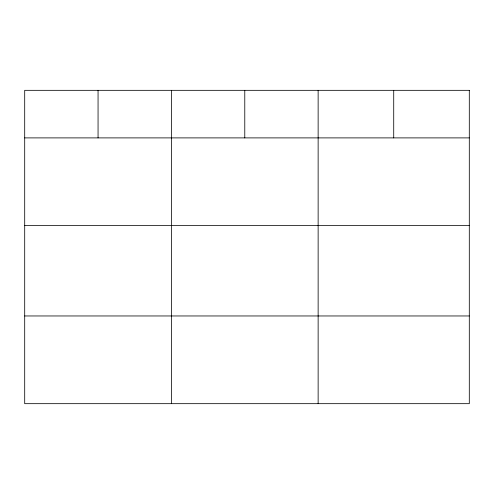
<?xml version="1.0" encoding="UTF-8"?>
<svg xmlns="http://www.w3.org/2000/svg" width="494" height="494" viewBox="0 0 494 494"><rect width="100%" height="100%" fill="white"/><g stroke="black" fill="none" stroke-linecap="round" stroke-linejoin="round"><path stroke-width="0.74" d="M24.7 137.894L469.3 137.894M24.7 225.604L469.3 225.604M24.7 315.962L469.3 315.962M393.718 90.328L393.718 137.894M318.136 90.328L318.136 403.672M244.777 90.328L244.777 137.894M171.418 90.328L171.418 403.672M98.059 90.328L98.059 137.894M469.3 90.328L24.7 90.328L24.7 403.672L469.3 403.672L469.3 90.328"/></g></svg>
